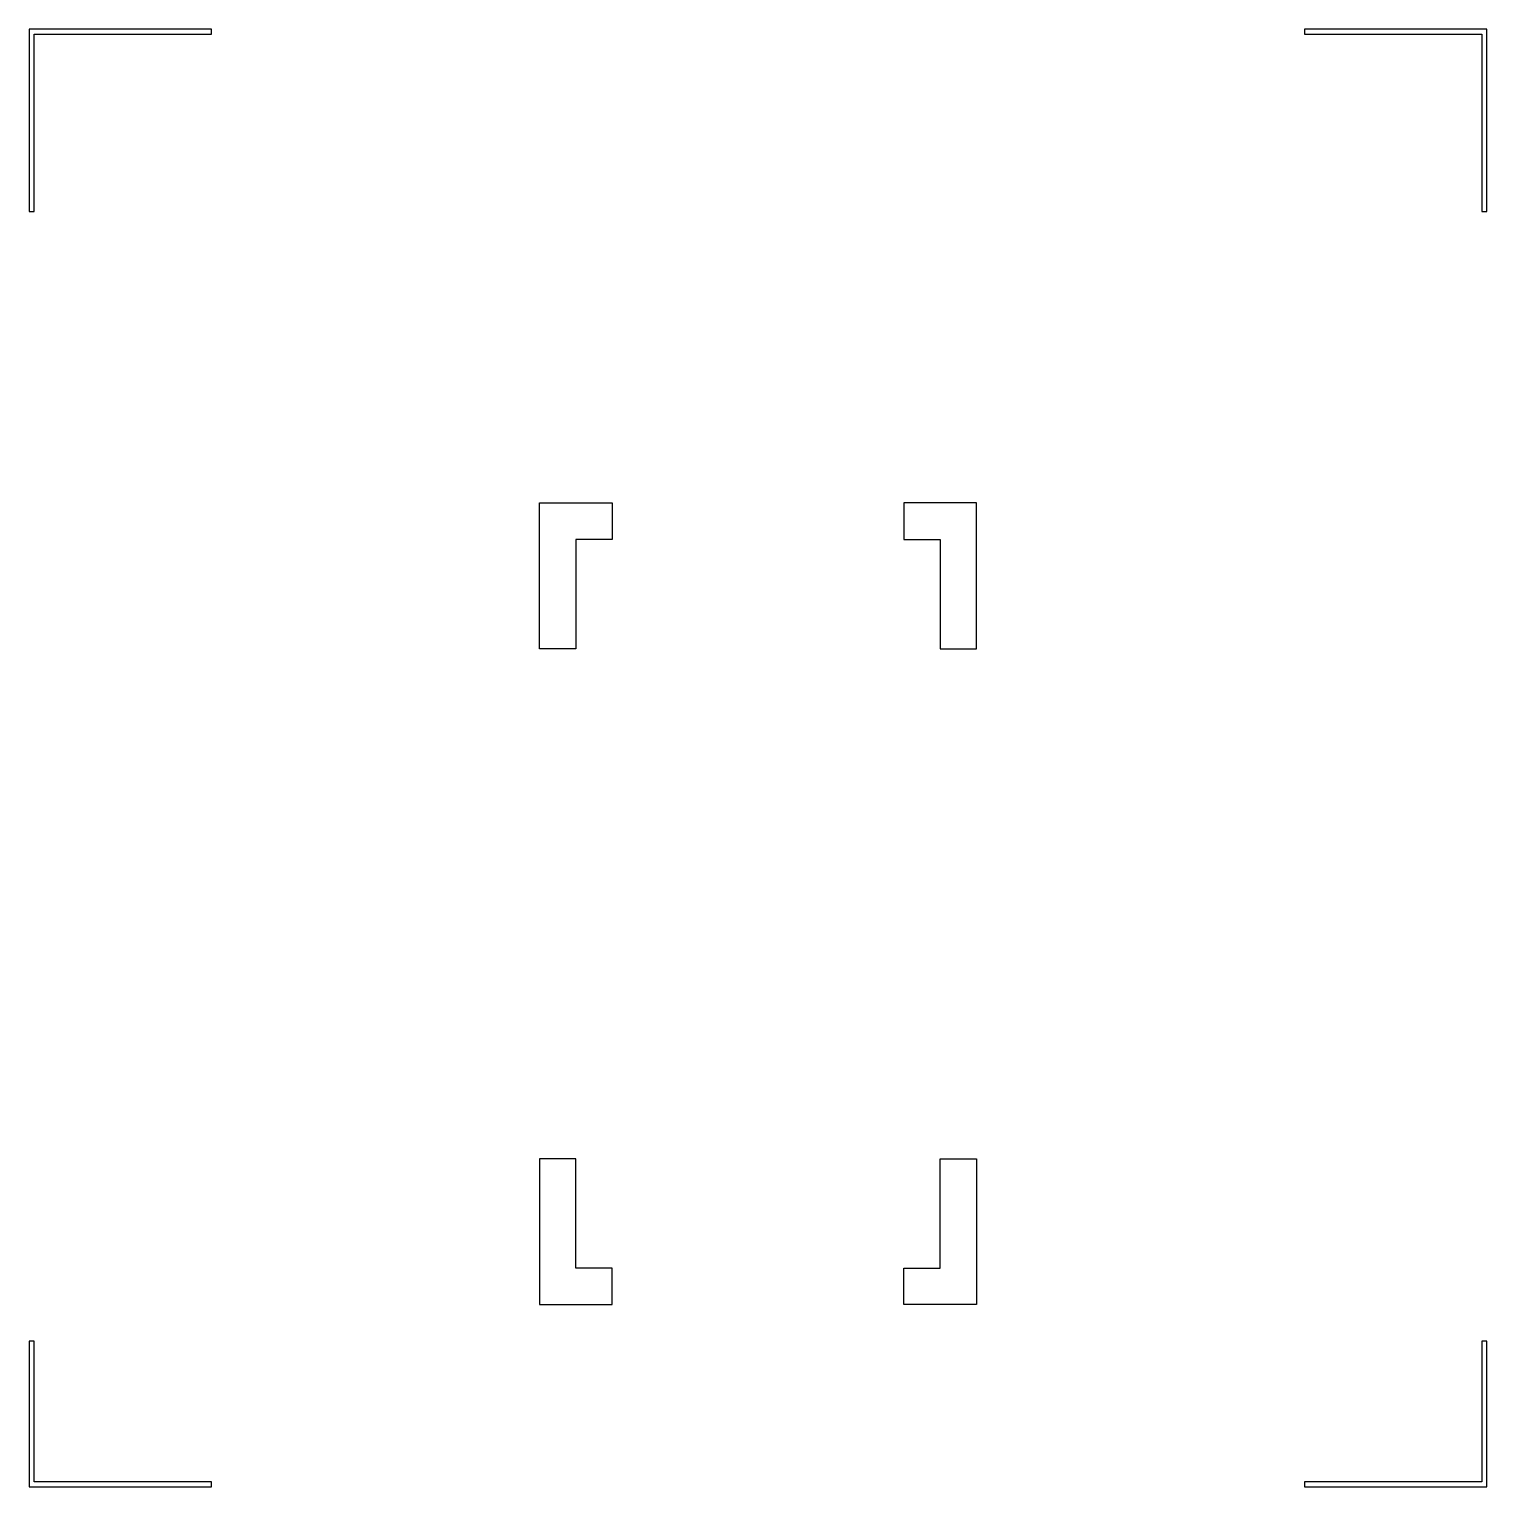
# Model space of a CAD drawing. Extents: x 0 to 8, y 0 to 8.
import ezdxf

# ---------------------------------------------------------------- set-up
doc = ezdxf.new("R2010")
doc.units = 0
doc.layers.add('Layer_1', color=7, linetype='CONTINUOUS')

msp = doc.modelspace()

# ---------------------------------------------------------------- linework, layer by layer
at = {"layer": 'Layer_1', "color": 7}
for points in [[(0, 8.000002), (0, 6.99999), (0.028335, 6.99999), (0.028335, 7.971616), (1.000015, 7.971616), (1.000015, 8.000002), (0, 8.000002)], [(6.999986, 8.000002), (6.999986, 7.971615), (7.971671, 7.971615), (7.971671, 6.999988), (8.000004, 6.999988), (8.000004, 7.985781), (8.000004, 8.000002), (6.999986, 8.000002)], [(2.799992, 4.600032), (2.799992, 5.400011), (3.200009, 5.400011), (3.200009, 5.20003), (2.999972, 5.20003), (2.999972, 4.600032), (2.799992, 4.600032), (2.799992, 4.600032)], [(5.199969, 4.600022), (5.199969, 5.400001), (4.799952, 5.400001), (4.799952, 5.20002), (4.999989, 5.20002), (4.999989, 4.600022), (5.199969, 4.600022), (5.199969, 4.600022)], [(2.800005, 1.800002), (2.800005, 1.000023), (3.200022, 1.000023), (3.200022, 1.200004), (2.999985, 1.200004), (2.999985, 1.800002), (2.800005, 1.800002), (2.800005, 1.800002)], [(5.199982, 1.800012), (5.199982, 1.000034), (4.799966, 1.000034), (4.799966, 1.200015), (5.000002, 1.200015), (5.000002, 1.800012), (5.199982, 1.800012), (5.199982, 1.800012)], [(0, 0.799978), (0, 0), (1.000015, 0), (1.000015, 0.028332), (0.028335, 0.028332), (0.028335, 0.799978), (0, 0.799978)], [(7.971671, 0.799979), (7.971671, 0.028333), (6.999986, 0.028333), (6.999986, 0), (8.000004, 0), (8.000004, 0.799979), (7.971671, 0.799979)]]:
    msp.add_lwpolyline(points, close=True, dxfattribs=at)

doc.saveas('drawing.dxf')
